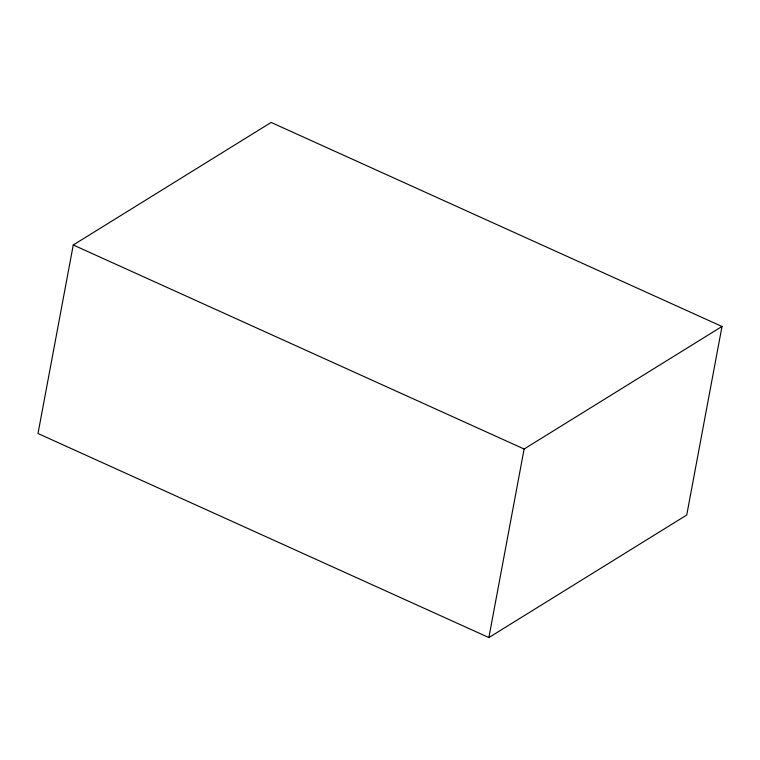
<?xml version="1.0" encoding="UTF-8"?>
<svg xmlns="http://www.w3.org/2000/svg" width="760" height="760" viewBox="0 0 760 760"><rect width="100%" height="100%" fill="white"/><g stroke="black" fill="none" stroke-linecap="round" stroke-linejoin="round"><path stroke-width="1.14" d="M73.264 244.976L38 433.523L488.87 637.564L686.736 515.024L722 326.477L271.13 122.436L73.264 244.976L524.125 449.017L722 326.477M488.87 637.564L524.125 449.017"/></g></svg>
